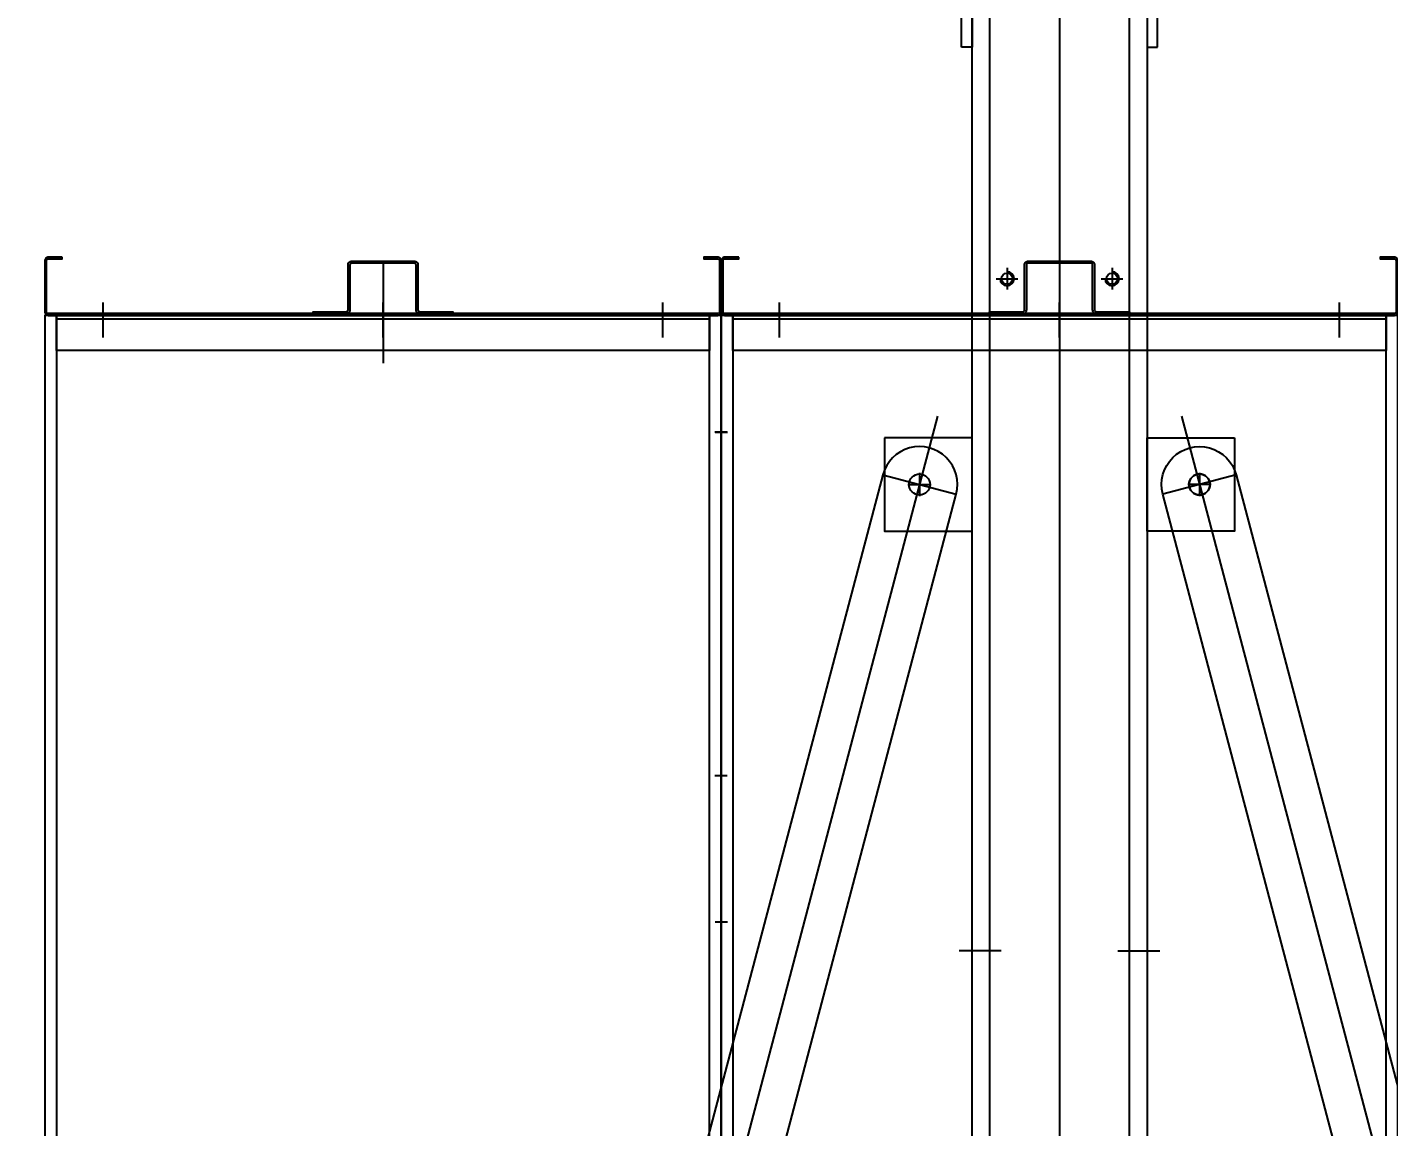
# Model space of a CAD drawing. Header units: millimetres. Extents: x 5544 to 245194, y -610088 to 30375.
# Drawn here: x 69416 to 70584, y 59 to 1002 of the extents above; entities that cross this region are included whole.
import ezdxf
from ezdxf.lldxf.tags import DXFTag

# ---------------------------------------------------------------- set-up
doc = ezdxf.new("R2010")
doc.units = ezdxf.units.MM
for name, color, linetype in [('0-중심선', 1, 'CENTER'), ('1', 1, 'CENTER2'), ('15', 15, 'Continuous'), ('4', 4, 'Continuous'), ('5', 5, 'Continuous'), ('CL', 1, 'CENTER')]:
    doc.layers.add(name, color=color, linetype=linetype)
doc.styles.add('ROMAND', font='gulim.ttc', dxfattribs={"oblique": 15})
tags = doc.linetypes.add('CENTER', pattern=[2, 1.25, -0.25, 0.25, -0.25]).pattern_tags.tags
tags[10:11] = [DXFTag(74, 4), DXFTag(75, 0), DXFTag(340, '0'), DXFTag(46, 1.0), DXFTag(50, 0.0), DXFTag(44, 0.0), DXFTag(45, 0.0)]
tags[8:9] = [DXFTag(74, 4), DXFTag(75, 0), DXFTag(340, '0'), DXFTag(46, 1.0), DXFTag(50, 0.0), DXFTag(44, 0.0), DXFTag(45, 0.0)]
tags[6:7] = [DXFTag(74, 4), DXFTag(75, 0), DXFTag(340, '0'), DXFTag(46, 1.0), DXFTag(50, 0.0), DXFTag(44, 0.0), DXFTag(45, 0.0)]
tags[4:5] = [DXFTag(74, 4), DXFTag(75, 0), DXFTag(340, '0'), DXFTag(46, 1.0), DXFTag(50, 0.0), DXFTag(44, 0.0), DXFTag(45, 0.0)]
tags = doc.linetypes.add('CENTER2', pattern=[1.125, 0.75, -0.125, 0.125, -0.125]).pattern_tags.tags
tags[10:11] = [DXFTag(74, 4), DXFTag(75, 0), DXFTag(340, '0'), DXFTag(46, 1.0), DXFTag(50, 0.0), DXFTag(44, 0.0), DXFTag(45, 0.0)]
tags[8:9] = [DXFTag(74, 4), DXFTag(75, 0), DXFTag(340, '0'), DXFTag(46, 1.0), DXFTag(50, 0.0), DXFTag(44, 0.0), DXFTag(45, 0.0)]
tags[6:7] = [DXFTag(74, 4), DXFTag(75, 0), DXFTag(340, '0'), DXFTag(46, 1.0), DXFTag(50, 0.0), DXFTag(44, 0.0), DXFTag(45, 0.0)]
tags[4:5] = [DXFTag(74, 4), DXFTag(75, 0), DXFTag(340, '0'), DXFTag(46, 1.0), DXFTag(50, 0.0), DXFTag(44, 0.0), DXFTag(45, 0.0)]
doc.dimstyles.new('DIM-A-002-단면', dxfattribs={"dimscale": 330, "dimtxt": 1, "dimasz": 0.4, "dimexe": 0.2, "dimexo": 0.3, "dimgap": 0.4, "dimtad": 1, "dimdec": 0, "dimtxsty": 'ROMAND', "dimcen": 0, "dimclrd": 15, "dimclre": 15, "dimclrt": 3, "dimadec": 0, "dimazin": 0, "dimtfac": 1, "dimtmove": 0, "dimatfit": 3, "dimfxl": 1, "dimarcsym": 0})

# ---------------------------------------------------------------- blocks, each defined once
blk = doc.blocks.new('A$C497EC5C6')
at = {"elevation": 190.1}
blk.add_lwpolyline([(245, 27.3), (245, 2.8), (2552.5, 2.8, 1), (2552.5, 67.8), (245, 67.8), (245, 43.3)], format="xyb", dxfattribs=at)
blk.add_circle((2552.5, 35.3, 190.1), 9)
at = {"layer": '1'}
for p, q in [((2552.5, 67.8, 190.1), (2552.5, 2.8, 190.1)), ((2613.2, 35.3, 190.1), (2.3, 35.3, 190.1))]:
    blk.add_line(p, q, dxfattribs=at)
blk = doc.blocks.new('A$C11E2FB58')
for points in [[(75, 2811.2), (75, 3091.2), (84, 3091.2), (84, 2811.2)], [(243, 2811.2), (243, 3091.2), (234, 3091.2), (234, 2811.2)], [(9, 2476.2), (9, 2396.2), (84, 2396.2), (84, 2476.2)], [(309, 2476.2), (309, 2396.2), (234, 2396.2), (234, 2476.2)]]:
    blk.add_lwpolyline(points, close=True)
for points in [[(109, 36.2), (84, 36.2), (84, 3086.2), (109, 3086.2)], [(209, 3086.2), (234, 3086.2), (234, 36.2), (209, 36.2)]]:
    blk.add_lwpolyline(points)
for centre, radius in [((114, 2612.7), 4.8), ((204, 2612.7), 4.8), ((39, 2436.2), 9), ((279, 2436.2), 9)]:
    blk.add_circle(centre, radius)
at = {"layer": '1'}
for p, q in [((159, 3122.5), (159, 2784.9)), ((159, 3091.2), (159, 31.2)), ((114, 2622), (114, 2603.5)), ((204, 2622), (204, 2603.5)), ((104.7, 2612.7), (123.3, 2612.7)), ((194.7, 2612.7), (213.3, 2612.7)), ((109, 2036.2), (73.1, 2036.2)), ((209, 2036.2), (244.9, 2036.2))]:
    blk.add_line(p, q, dxfattribs=at)
at = {"layer": '4'}
for centre in [(114, 2612.7), (204, 2612.7)]:
    blk.add_arc(centre, 6, 180, 90, dxfattribs=at)
at = {"layer": 'CL'}
for p, q in [((39, 2446.2), (39, 2426.2)), ((279, 2446.2), (279, 2426.2)), ((29, 2436.2), (49, 2436.2)), ((289, 2436.2), (269, 2436.2))]:
    blk.add_line(p, q, dxfattribs=at)
blk = doc.blocks.new('A$CE61B8CFC')
for points in [[(15, 2361), (3.2, 2361, 0.414214), (0, 2357.8), (0, 2314.2, 0.414214), (3.2, 2311), (576.8, 2311, 0.414214), (580, 2314.2), (580, 2357.8, 0.414214), (576.8, 2361), (565, 2361), (565, 2359.5), (576.9, 2359.5, -0.414214), (578.5, 2357.9), (578.5, 2314.1, -0.414214), (576.9, 2312.5), (3.1, 2312.5, -0.414214), (1.5, 2314.1), (1.5, 2357.9, -0.414214), (3.1, 2359.5), (15, 2359.5), (15, 2361)], [(595, 2361), (583.2, 2361, 0.414214), (580, 2357.8), (580, 2314.2, 0.414214), (583.2, 2311), (1156.8, 2311, 0.414214), (1160, 2314.2), (1160, 2357.8, 0.414214), (1156.8, 2361), (1145, 2361), (1145, 2359.5), (1156.9, 2359.5, -0.414214), (1158.5, 2357.9), (1158.5, 2314.1, -0.414214), (1156.9, 2312.5), (583.1, 2312.5, -0.414214), (581.5, 2314.1), (581.5, 2357.9, -0.414214), (583.1, 2359.5), (595, 2359.5), (595, 2361)], [(230, 2312.5), (230, 2314.1), (258.4, 2314.1, 0.414214), (260, 2315.7), (260, 2354.3, -0.414214), (263.2, 2357.5), (316.8, 2357.5, -0.414214), (320, 2354.3), (320, 2315.7, 0.414214), (321.6, 2314.1), (350, 2314.1), (350, 2312.5), (321.6, 2312.5, -0.414214), (318.4, 2315.7), (318.4, 2354.3, 0.414214), (316.8, 2355.9), (263.2, 2355.9, 0.414214), (261.6, 2354.3), (261.6, 2315.7, -0.414214), (258.4, 2312.5), (230, 2312.5)], [(810, 2312.5), (810, 2314.1), (838.4, 2314.1, 0.414214), (840, 2315.7), (840, 2354.3, -0.414214), (843.2, 2357.5), (896.8, 2357.5, -0.414214), (900, 2354.3), (900, 2315.7, 0.414214), (901.6, 2314.1), (930, 2314.1), (930, 2312.5), (901.6, 2312.5, -0.414214), (898.4, 2315.7), (898.4, 2354.3, 0.414214), (896.8, 2355.9), (843.2, 2355.9, 0.414214), (841.6, 2354.3), (841.6, 2315.7, -0.414214), (838.4, 2312.5), (810, 2312.5)]]:
    blk.add_lwpolyline(points, format="xyb")
for points in [[(0, 11), (580, 11), (580, 2311), (0, 2311)], [(10, 11), (570, 11), (570, 2311), (10, 2311)], [(10, 2311), (570, 2311), (570, 2307.8), (10, 2307.8)], [(10, 2311), (570, 2311), (570, 2281), (10, 2281)], [(580, 11), (1160, 11), (1160, 2311), (580, 2311)], [(590, 11), (1150, 11), (1150, 2311), (590, 2311)], [(590, 2311), (1150, 2311), (1150, 2307.8), (590, 2307.8)], [(590, 2311), (1150, 2311), (1150, 2281), (590, 2281)]]:
    blk.add_lwpolyline(points, close=True)
at = {"layer": '1'}
for p, q in [((290, 2357.5), (290, 2269.9)), ((870, 2357.5), (870, 2269.9)), ((50, 2292.1), (50, 2322.1)), ((290, 2292.1), (290, 2322.1)), ((530, 2292.1), (530, 2322.1)), ((630, 2292.1), (630, 2322.1)), ((870, 2292.1), (870, 2322.1)), ((1110, 2292.1), (1110, 2322.1)), ((585.1, 2211), (574.6, 2211)), ((585.1, 2211), (574.6, 2211)), ((574.9, 2211), (585.4, 2211)), ((574.9, 2211), (585.4, 2211)), ((585.1, 1916), (574.6, 1916)), ((574.9, 1791), (585.4, 1791))]:
    blk.add_line(p, q, dxfattribs=at)
blk = doc.blocks.new('판넬타입 일방형 측면')
at = {"xscale": -1}
for name, p in [('A$C11E2FB58', (159, -1106.1)), ('A$CE61B8CFC', (870, -835.9))]:
    blk.add_blockref(name, p, dxfattribs=at)
at = {"rotation": 75.21408101361583}
blk.add_blockref('A$C497EC5C6', (-737.3, -1146.9, -190.1), dxfattribs=at)
at = {"xscale": -1, "rotation": 284.7859189863842}
blk.add_blockref('A$C497EC5C6', (737.3, -1146.9, -190.1), dxfattribs=at)
blk = doc.blocks.new('*D2918')
at = {"layer": '15', "color": 15, "lineweight": -2, "ltscale": 600}
for p, q in [((65662.2, 8179.6), (61908.5, 8179.6)), ((61974.5, -1688.4), (61974.5, 8047.6)), ((74305.7, -1820.4), (61908.5, -1820.4))]:
    blk.add_line(p, q, dxfattribs=at)
at = {"layer": '15', "color": 15}
for points in [[(61996.5, 8047.6), (61952.5, 8047.6), (61974.5, 8179.6)], [(61952.5, -1688.4), (61996.5, -1688.4), (61974.5, -1820.4)]]:
    blk.add_solid(points, dxfattribs=at)
at = {"layer": 'Defpoints', "color": 0}
for p in [(61974.5, 8179.6), (65761.2, 8179.6), (74404.7, -1820.4)]:
    blk.add_point(p, dxfattribs=at)
at = {"layer": '15', "color": 3, "ltscale": 600, "insert": (61672.7, 3179.6), "char_height": 330, "attachment_point": 5, "rotation": 90, "style": 'ROMAND'}
blk.add_mtext('TRAVEL 10000', dxfattribs=at)

msp = doc.modelspace()

# ---------------------------------------------------------------- linework, layer by layer
at = {"layer": '0-중심선', "ltscale": 600}
msp.add_line((70301.5, 17979.6), (70301.5, -2520.4), dxfattribs=at)
at = {"layer": '5'}
msp.add_lwpolyline([(70361.5, 17979.6), (70241.5, 17979.6), (70241.5, -2520.4), (70361.5, -2520.4), (70361.5, 17979.6)], dxfattribs=at)

# ---------------------------------------------------------------- block references
at = {"xscale": -1}
msp.add_blockref('판넬타입 일방형 측면', (70301.5, -720.5), dxfattribs=at)

# ---------------------------------------------------------------- dimensions: what is measured, and where the dimension line sits
at = {"layer": '15', "ltscale": 600}
dim = msp.add_linear_dim(base=(61974.5, 8179.6), p1=(74404.7, -1820.4), p2=(65761.2, 8179.6), angle=90, text='TRAVEL <>', dimstyle='DIM-A-002-단면', dxfattribs=at)
dim.commit()
dim.dimension.update_dxf_attribs({"geometry": '*D2918', "text_midpoint": (61672.7, 3179.6)})

doc.saveas('drawing.dxf')
